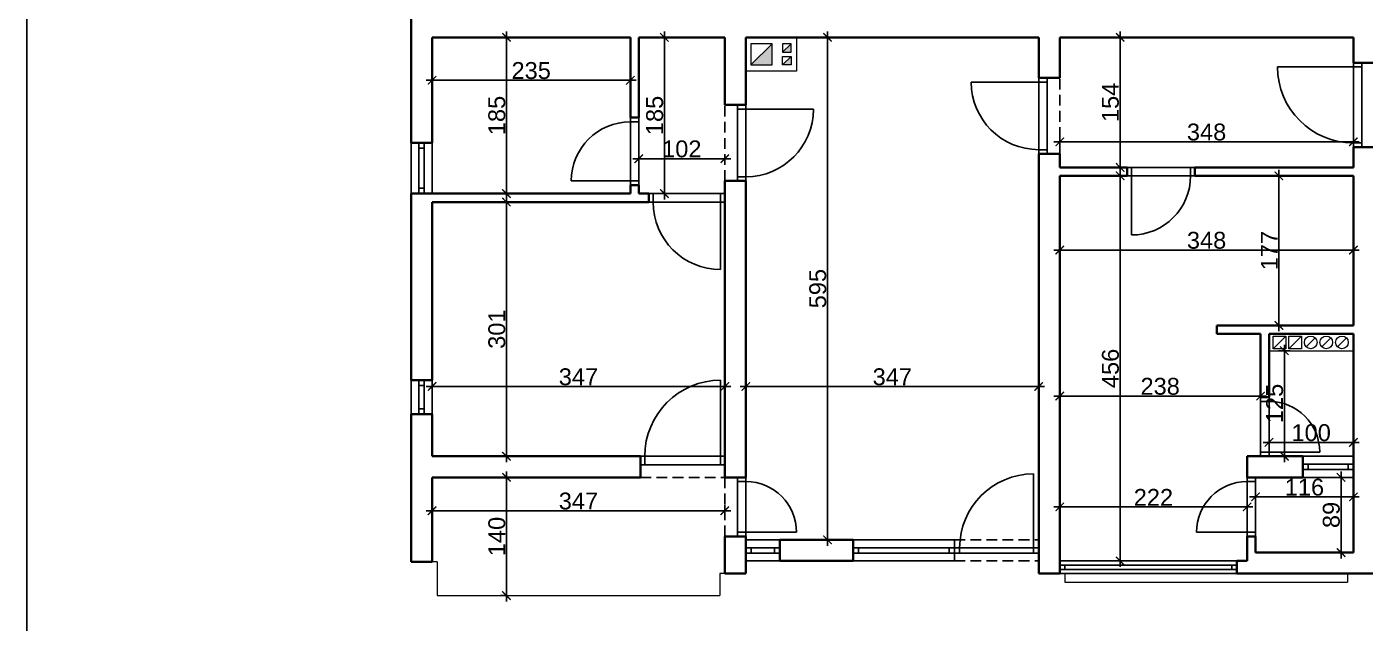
# Model space of a CAD drawing. Header units: centimetres. Extents: x 642232439 to 646206409, y 502891828 to 503284195.
# Drawn here: x 646198011 to 646199597, y 503275550 to 503276256 of the extents above; entities that cross this region are included whole.
import ezdxf

# ---------------------------------------------------------------- set-up
doc = ezdxf.new("R2010")
doc.units = ezdxf.units.CM
doc.header["$PDMODE"] = 35
doc.header["$PDSIZE"] = 0.1
doc.linetypes.add('HIDDENX2', pattern=[19.05, 12.7, -6.35])
doc.layers.add('SAST_Linija sastavnice', color=3, linetype='Continuous', plot=False)
doc.layers.add('TP_01 - 0.35', color=1, linetype='Continuous', lineweight=35)
doc.layers.add('TP_07 - 0.20', color=7, linetype='Continuous', lineweight=20)
for name, color, linetype in [('TP_Hidden', 8, 'HIDDENX2'), ('TP_Kotiranje', 3, 'Continuous'), ('TP_Otvori', 8, 'Continuous'), ('TP_Otvori.block', 8, 'Continuous')]:
    doc.layers.add(name, color=color, linetype=linetype)
doc.styles.get("Standard").update_dxf_attribs({"font": 'arial.ttf'})
doc.dimstyles.new('Radni', dxfattribs={"dimtxt": 20, "dimasz": 10, "dimexe": 7, "dimexo": 7, "dimgap": 1.25, "dimtad": 1, "dimdec": 1, "dimrnd": 0.5, "dimdsep": 46, "dimtxsty": 'Standard', "dimblk": 'ARCHTICK', "dimcen": 10, "dimdle": 7, "dimclrd": 256, "dimclre": 256, "dimadec": 1, "dimazin": 0, "dimtm": 1e-09, "dimtfac": 1, "dimtdec": 1, "dimtix": 1, "dimtmove": 0, "dimatfit": 0, "dimfxl": 7, "dimfxlon": 1, "dimarcsym": 0})

# ---------------------------------------------------------------- blocks, each defined once
blk = doc.blocks.new('*U523')
at = {"layer": 'TP_Otvori'}
for p, q in [((5, 0), (5, 80)), ((5, 0), (0, 0)), ((85, 0), (5, 0)), ((5, -10), (5, 0)), ((85, -10), (85, 0)), ((85, 0), (90, 0)), ((90, -10), (0, -10))]:
    blk.add_line(p, q, dxfattribs=at)
blk.add_arc((5, 0), 80, 0, 90, dxfattribs=at)
blk = doc.blocks.new('*U524')
at = {"layer": 'TP_Otvori'}
for p, q in [((5, 0), (5, 70)), ((5, 0), (0, 0)), ((75, 0), (5, 0)), ((5, -10), (5, 0)), ((75, -10), (75, 0)), ((75, 0), (80, 0)), ((80, -10), (0, -10))]:
    blk.add_line(p, q, dxfattribs=at)
blk.add_arc((5, 0), 70, 0, 90, dxfattribs=at)
blk = doc.blocks.new('*U525')
at = {"layer": 'TP_Otvori'}
for p, q in [((5, 0), (5, 90)), ((5, 0), (0, 0)), ((95, 0), (5, 0)), ((5, -10), (5, 0)), ((95, -10), (95, 0)), ((95, 0), (100, 0)), ((100, -10), (0, -10))]:
    blk.add_line(p, q, dxfattribs=at)
blk.add_arc((5, 0), 90, 0, 90, dxfattribs=at)
blk = doc.blocks.new('*U528')
at = {"layer": 'TP_01 - 0.35'}
for p, q in [((0, 0), (0, -30)), ((72, 0), (72, -30))]:
    blk.add_line(p, q, dxfattribs=at)
at = {"layer": 'TP_Otvori'}
for p, q in [((0, 0), (72, 0)), ((0, -11.3), (72, -11.3)), ((0, -18.8), (72, -18.8)), ((7.5, -11.3), (7.5, -18.8)), ((64.5, -11.3), (64.5, -18.8)), ((0, -30), (72, -30))]:
    blk.add_line(p, q, dxfattribs=at)
blk = doc.blocks.new('*U89')
at = {"layer": 'TP_01 - 0.35'}
for p, q in [((0, 0), (0, -30)), ((48, 0), (48, -30))]:
    blk.add_line(p, q, dxfattribs=at)
at = {"layer": 'TP_Otvori'}
for p, q in [((0, 0), (48, 0)), ((0, -11.3), (48, -11.3)), ((0, -18.8), (48, -18.8)), ((7.5, -11.3), (7.5, -18.8)), ((40.5, -11.3), (40.5, -18.8)), ((0, -30), (48, -30))]:
    blk.add_line(p, q, dxfattribs=at)
blk = doc.blocks.new('*U87')
at = {"layer": 'TP_01 - 0.35'}
for p, q in [((0, 0), (0, -30)), ((72, 0), (72, -30))]:
    blk.add_line(p, q, dxfattribs=at)
at = {"layer": 'TP_Otvori'}
for p, q in [((0, 0), (72, 0)), ((0, -11.3), (72, -11.3)), ((0, -18.8), (72, -18.8)), ((7.5, -11.3), (7.5, -18.8)), ((64.5, -11.3), (64.5, -18.8)), ((0, -30), (72, -30))]:
    blk.add_line(p, q, dxfattribs=at)
blk = doc.blocks.new('*U102')
at = {"layer": 'TP_01 - 0.35'}
for p, q in [((0, 0), (0, -30)), ((48, 0), (48, -30))]:
    blk.add_line(p, q, dxfattribs=at)
at = {"layer": 'TP_Otvori'}
for p, q in [((0, 0), (48, 0)), ((0, -11.3), (48, -11.3)), ((0, -18.8), (48, -18.8)), ((7.5, -11.3), (7.5, -18.8)), ((40.5, -11.3), (40.5, -18.8)), ((0, -30), (48, -30))]:
    blk.add_line(p, q, dxfattribs=at)
blk = doc.blocks.new('*U526')
at = {"layer": 'TP_Otvori'}
for p, q in [((5, 0), (5, 60)), ((5, 0), (0, 0)), ((65, 0), (5, 0)), ((5, -10), (5, 0)), ((65, -10), (65, 0)), ((65, 0), (70, 0)), ((70, -10), (0, -10))]:
    blk.add_line(p, q, dxfattribs=at)
blk.add_arc((5, 0), 60, 0, 90, dxfattribs=at)
blk = doc.blocks.new('_ArchTick')
at = {"color": 0, "linetype": 'ByBlock', "const_width": 0.15}
blk.add_lwpolyline([(-0.5, -0.5), (0.5, 0.5)], dxfattribs=at)
blk = doc.blocks.new('*D348')
at = {"layer": 'Defpoints', "color": 0, "transparency": 16777216}
for p in [(646199306.9, 503276243.8), (646199306.9, 503276089.8), (646199306.9, 503276089.8)]:
    blk.add_point(p, dxfattribs=at)
at = {"layer": 'TP_Kotiranje', "lineweight": -2, "transparency": 16777216}
for p, q in [((646199306.9, 503276243.8), (646199299.9, 503276243.8)), ((646199306.9, 503276250.8), (646199306.9, 503276082.8)), ((646199306.9, 503276089.8), (646199299.9, 503276089.8))]:
    blk.add_line(p, q, dxfattribs=at)
at = {"layer": 'TP_Kotiranje', "lineweight": -2, "transparency": 16777216, "xscale": 10, "yscale": 10, "zscale": 10}
for p, rotation in [((646199306.9, 503276243.8), 90), ((646199306.9, 503276089.8), 270)]:
    blk.add_blockref('_ArchTick', p, dxfattribs=dict(at, rotation=rotation))
at = {"layer": 'TP_Kotiranje', "color": 0, "transparency": 16777216, "insert": (646199295.4, 503276166.8), "char_height": 20, "attachment_point": 5, "rotation": 90}
blk.add_mtext('154', dxfattribs=at)
blk = doc.blocks.new('*D349')
at = {"layer": 'Defpoints', "color": 0, "transparency": 16777216}
for p in [(646199306.9, 503276079.8), (646199306.9, 503275623.8), (646199306.9, 503275623.8)]:
    blk.add_point(p, dxfattribs=at)
at = {"layer": 'TP_Kotiranje', "lineweight": -2, "transparency": 16777216}
for p, q in [((646199306.9, 503276086.8), (646199306.9, 503275616.8)), ((646199306.9, 503276079.8), (646199313.9, 503276079.8)), ((646199306.9, 503275623.8), (646199299.9, 503275623.8))]:
    blk.add_line(p, q, dxfattribs=at)
at = {"layer": 'TP_Kotiranje', "lineweight": -2, "transparency": 16777216, "xscale": 10, "yscale": 10, "zscale": 10}
for p, rotation in [((646199306.9, 503276079.8), 90), ((646199306.9, 503275623.8), 270)]:
    blk.add_blockref('_ArchTick', p, dxfattribs=dict(at, rotation=rotation))
at = {"layer": 'TP_Kotiranje', "color": 0, "transparency": 16777216, "insert": (646199295.4, 503275851.8), "char_height": 20, "attachment_point": 5, "rotation": 90}
blk.add_mtext('456', dxfattribs=at)
blk = doc.blocks.new('*D350')
at = {"layer": 'Defpoints', "color": 0, "transparency": 16777216}
for p in [(646199523.3, 503275722.8), (646199568.7, 503275722.8), (646199525.3, 503275633.8)]:
    blk.add_point(p, dxfattribs=at)
at = {"layer": 'TP_Kotiranje', "lineweight": -2, "transparency": 16777216}
for p, q in [((646199568.7, 503275626.8), (646199568.7, 503275729.8)), ((646199561.7, 503275722.8), (646199575.7, 503275722.8)), ((646199561.7, 503275633.8), (646199575.7, 503275633.8))]:
    blk.add_line(p, q, dxfattribs=at)
at = {"layer": 'TP_Kotiranje', "lineweight": -2, "transparency": 16777216, "xscale": 10, "yscale": 10, "zscale": 10}
for p, rotation in [((646199568.7, 503275722.8), 90), ((646199568.7, 503275633.8), 270)]:
    blk.add_blockref('_ArchTick', p, dxfattribs=dict(at, rotation=rotation))
at = {"layer": 'TP_Kotiranje', "color": 0, "transparency": 16777216, "insert": (646199557.2, 503275678.3), "char_height": 20, "attachment_point": 5, "rotation": 90}
blk.add_mtext('89', dxfattribs=at)
blk = doc.blocks.new('*D351')
at = {"layer": 'Defpoints', "color": 0, "transparency": 16777216}
for p in [(646199501.5, 503275872.8), (646199556, 503275872.8), (646199556, 503275747.8)]:
    blk.add_point(p, dxfattribs=at)
at = {"layer": 'TP_Kotiranje', "lineweight": -2, "transparency": 16777216}
for p, q in [((646199508.5, 503275872.8), (646199494.5, 503275872.8)), ((646199501.5, 503275740.8), (646199501.5, 503275879.8)), ((646199508.5, 503275747.8), (646199494.5, 503275747.8))]:
    blk.add_line(p, q, dxfattribs=at)
at = {"layer": 'TP_Kotiranje', "lineweight": -2, "transparency": 16777216, "xscale": 10, "yscale": 10, "zscale": 10}
for p, rotation in [((646199501.5, 503275872.8), 90), ((646199501.5, 503275747.8), 270)]:
    blk.add_blockref('_ArchTick', p, dxfattribs=dict(at, rotation=rotation))
at = {"layer": 'TP_Kotiranje', "color": 0, "transparency": 16777216, "insert": (646199490, 503275810.3), "char_height": 20, "attachment_point": 5, "rotation": 90}
blk.add_mtext('125', dxfattribs=at)
blk = doc.blocks.new('*D352')
at = {"layer": 'Defpoints', "color": 0, "transparency": 16777216}
for p in [(646199483.3, 503275855.3), (646199583.3, 503275855.3), (646199583.3, 503275764.2)]:
    blk.add_point(p, dxfattribs=at)
at = {"layer": 'TP_Kotiranje', "lineweight": -2, "transparency": 16777216}
for p, q in [((646199476.3, 503275764.2), (646199590.3, 503275764.2)), ((646199483.3, 503275771.2), (646199483.3, 503275757.2)), ((646199583.3, 503275771.2), (646199583.3, 503275757.2))]:
    blk.add_line(p, q, dxfattribs=at)
at = {"layer": 'TP_Kotiranje', "lineweight": -2, "transparency": 16777216, "xscale": 10, "yscale": 10, "zscale": 10, "rotation": 180}
blk.add_blockref('_ArchTick', (646199483.3, 503275764.2), dxfattribs=at)
at = {"layer": 'TP_Kotiranje', "lineweight": -2, "transparency": 16777216, "xscale": 10, "yscale": 10, "zscale": 10}
blk.add_blockref('_ArchTick', (646199583.3, 503275764.2), dxfattribs=at)
at = {"layer": 'TP_Kotiranje', "color": 0, "transparency": 16777216, "insert": (646199533.3, 503275775.6), "char_height": 20, "attachment_point": 5}
blk.add_mtext('100', dxfattribs=at)
blk = doc.blocks.new('*D353')
at = {"layer": 'Defpoints', "color": 0, "transparency": 16777216}
for p in [(646199583.3, 503275699.7), (646199467.3, 503275687.8), (646199583.3, 503275687.8)]:
    blk.add_point(p, dxfattribs=at)
at = {"layer": 'TP_Kotiranje', "lineweight": -2, "transparency": 16777216}
for p, q in [((646199460.3, 503275699.7), (646199590.3, 503275699.7)), ((646199467.3, 503275694.8), (646199467.3, 503275706.7)), ((646199583.3, 503275694.8), (646199583.3, 503275706.7))]:
    blk.add_line(p, q, dxfattribs=at)
at = {"layer": 'TP_Kotiranje', "lineweight": -2, "transparency": 16777216, "xscale": 10, "yscale": 10, "zscale": 10, "rotation": 180}
blk.add_blockref('_ArchTick', (646199467.3, 503275699.7), dxfattribs=at)
at = {"layer": 'TP_Kotiranje', "lineweight": -2, "transparency": 16777216, "xscale": 10, "yscale": 10, "zscale": 10}
blk.add_blockref('_ArchTick', (646199583.3, 503275699.7), dxfattribs=at)
at = {"layer": 'TP_Kotiranje', "color": 0, "transparency": 16777216, "insert": (646199525.3, 503275711.1), "char_height": 20, "attachment_point": 5}
blk.add_mtext('116', dxfattribs=at)
blk = doc.blocks.new('*D395')
at = {"layer": 'Defpoints', "color": 0, "transparency": 16777216}
for p in [(646198999.4, 503276243.8), (646198960, 503275648.8), (646198999.4, 503275648.8)]:
    blk.add_point(p, dxfattribs=at)
at = {"layer": 'TP_Kotiranje', "lineweight": -2, "transparency": 16777216}
for p, q in [((646198967, 503276243.8), (646198953, 503276243.8)), ((646198960, 503276250.8), (646198960, 503275641.8)), ((646198967, 503275648.8), (646198953, 503275648.8))]:
    blk.add_line(p, q, dxfattribs=at)
at = {"layer": 'TP_Kotiranje', "lineweight": -2, "transparency": 16777216, "xscale": 10, "yscale": 10, "zscale": 10}
for p, rotation in [((646198960, 503276243.8), 90), ((646198960, 503275648.8), 270)]:
    blk.add_blockref('_ArchTick', p, dxfattribs=dict(at, rotation=rotation))
at = {"layer": 'TP_Kotiranje', "color": 0, "transparency": 16777216, "insert": (646198948.5, 503275946.3), "char_height": 20, "attachment_point": 5, "rotation": 90}
blk.add_mtext('595', dxfattribs=at)
blk = doc.blocks.new('*D396')
at = {"layer": 'Defpoints', "color": 0, "transparency": 16777216}
for p in [(646198863.3, 503275898.3), (646199210.3, 503275857.3), (646199210.3, 503275830.4)]:
    blk.add_point(p, dxfattribs=at)
at = {"layer": 'TP_Kotiranje', "lineweight": -2, "transparency": 16777216}
for p, q in [((646198856.3, 503275830.4), (646199217.3, 503275830.4)), ((646198863.3, 503275837.4), (646198863.3, 503275823.4)), ((646199210.3, 503275837.4), (646199210.3, 503275823.4))]:
    blk.add_line(p, q, dxfattribs=at)
at = {"layer": 'TP_Kotiranje', "lineweight": -2, "transparency": 16777216, "xscale": 10, "yscale": 10, "zscale": 10, "rotation": 180}
blk.add_blockref('_ArchTick', (646198863.3, 503275830.4), dxfattribs=at)
at = {"layer": 'TP_Kotiranje', "lineweight": -2, "transparency": 16777216, "xscale": 10, "yscale": 10, "zscale": 10}
blk.add_blockref('_ArchTick', (646199210.3, 503275830.4), dxfattribs=at)
at = {"layer": 'TP_Kotiranje', "color": 0, "transparency": 16777216, "insert": (646199036.8, 503275841.8), "char_height": 20, "attachment_point": 5}
blk.add_mtext('347', dxfattribs=at)
blk = doc.blocks.new('*D397')
at = {"layer": 'Defpoints', "color": 0, "transparency": 16777216}
for p in [(646198491.3, 503275830.4), (646198491.3, 503275830.4), (646198838.3, 503275830.4)]:
    blk.add_point(p, dxfattribs=at)
at = {"layer": 'TP_Kotiranje', "lineweight": -2, "transparency": 16777216}
for p, q in [((646198845.3, 503275830.4), (646198484.3, 503275830.4)), ((646198491.3, 503275830.4), (646198491.3, 503275837.4)), ((646198838.3, 503275830.4), (646198838.3, 503275837.4))]:
    blk.add_line(p, q, dxfattribs=at)
at = {"layer": 'TP_Kotiranje', "lineweight": -2, "transparency": 16777216, "xscale": 10, "yscale": 10, "zscale": 10, "rotation": 180}
blk.add_blockref('_ArchTick', (646198491.3, 503275830.4), dxfattribs=at)
at = {"layer": 'TP_Kotiranje', "lineweight": -2, "transparency": 16777216, "xscale": 10, "yscale": 10, "zscale": 10}
blk.add_blockref('_ArchTick', (646198838.3, 503275830.4), dxfattribs=at)
at = {"layer": 'TP_Kotiranje', "color": 0, "transparency": 16777216, "insert": (646198664.8, 503275841.8), "char_height": 20, "attachment_point": 5}
blk.add_mtext('347', dxfattribs=at)
blk = doc.blocks.new('*D398')
at = {"layer": 'Defpoints', "color": 0, "transparency": 16777216}
for p in [(646198579.5, 503276048.8), (646198619.8, 503276048.8), (646198614.8, 503275747.8)]:
    blk.add_point(p, dxfattribs=at)
at = {"layer": 'TP_Kotiranje', "lineweight": -2, "transparency": 16777216}
for p, q in [((646198586.5, 503276048.8), (646198572.5, 503276048.8)), ((646198579.5, 503275740.8), (646198579.5, 503276055.8)), ((646198586.5, 503275747.8), (646198572.5, 503275747.8))]:
    blk.add_line(p, q, dxfattribs=at)
at = {"layer": 'TP_Kotiranje', "lineweight": -2, "transparency": 16777216, "xscale": 10, "yscale": 10, "zscale": 10}
for p, rotation in [((646198579.5, 503276048.8), 90), ((646198579.5, 503275747.8), 270)]:
    blk.add_blockref('_ArchTick', p, dxfattribs=dict(at, rotation=rotation))
at = {"layer": 'TP_Kotiranje', "color": 0, "transparency": 16777216, "insert": (646198568.1, 503275898.3), "char_height": 20, "attachment_point": 5, "rotation": 90}
blk.add_mtext('301', dxfattribs=at)
blk = doc.blocks.new('*D399')
at = {"layer": 'Defpoints', "color": 0, "transparency": 16777216}
for p in [(646198579.5, 503275722.8), (646198579.5, 503275582.8), (646198579.5, 503275582.8)]:
    blk.add_point(p, dxfattribs=at)
at = {"layer": 'TP_Kotiranje', "lineweight": -2, "transparency": 16777216}
for p, q in [((646198579.5, 503275729.8), (646198579.5, 503275575.8)), ((646198579.5, 503275722.8), (646198572.5, 503275722.8)), ((646198579.5, 503275582.8), (646198572.5, 503275582.8))]:
    blk.add_line(p, q, dxfattribs=at)
at = {"layer": 'TP_Kotiranje', "lineweight": -2, "transparency": 16777216, "xscale": 10, "yscale": 10, "zscale": 10}
for p, rotation in [((646198579.5, 503275722.8), 90), ((646198579.5, 503275582.8), 270)]:
    blk.add_blockref('_ArchTick', p, dxfattribs=dict(at, rotation=rotation))
at = {"layer": 'TP_Kotiranje', "color": 0, "transparency": 16777216, "insert": (646198568.1, 503275652.8), "char_height": 20, "attachment_point": 5, "rotation": 90}
blk.add_mtext('140', dxfattribs=at)
blk = doc.blocks.new('*D400')
at = {"layer": 'Defpoints', "color": 0, "transparency": 16777216}
for p in [(646198838.3, 503275683.3), (646198491.3, 503275672.8), (646198838.3, 503275672.8)]:
    blk.add_point(p, dxfattribs=at)
at = {"layer": 'TP_Kotiranje', "lineweight": -2, "transparency": 16777216}
for p, q in [((646198484.3, 503275683.3), (646198845.3, 503275683.3)), ((646198491.3, 503275679.8), (646198491.3, 503275690.3)), ((646198838.3, 503275679.8), (646198838.3, 503275690.3))]:
    blk.add_line(p, q, dxfattribs=at)
at = {"layer": 'TP_Kotiranje', "lineweight": -2, "transparency": 16777216, "xscale": 10, "yscale": 10, "zscale": 10, "rotation": 180}
blk.add_blockref('_ArchTick', (646198491.3, 503275683.3), dxfattribs=at)
at = {"layer": 'TP_Kotiranje', "lineweight": -2, "transparency": 16777216, "xscale": 10, "yscale": 10, "zscale": 10}
blk.add_blockref('_ArchTick', (646198838.3, 503275683.3), dxfattribs=at)
at = {"layer": 'TP_Kotiranje', "color": 0, "transparency": 16777216, "insert": (646198664.8, 503275694.7), "char_height": 20, "attachment_point": 5}
blk.add_mtext('347', dxfattribs=at)
blk = doc.blocks.new('*D401')
at = {"layer": 'Defpoints', "color": 0, "transparency": 16777216}
for p in [(646198579.5, 503276243.8), (646198579.5, 503276243.8), (646198579.5, 503276058.8)]:
    blk.add_point(p, dxfattribs=at)
at = {"layer": 'TP_Kotiranje', "lineweight": -2, "transparency": 16777216}
for p, q in [((646198579.5, 503276243.8), (646198572.5, 503276243.8)), ((646198579.5, 503276051.8), (646198579.5, 503276250.8)), ((646198579.5, 503276058.8), (646198572.5, 503276058.8))]:
    blk.add_line(p, q, dxfattribs=at)
at = {"layer": 'TP_Kotiranje', "lineweight": -2, "transparency": 16777216, "xscale": 10, "yscale": 10, "zscale": 10}
for p, rotation in [((646198579.5, 503276243.8), 90), ((646198579.5, 503276058.8), 270)]:
    blk.add_blockref('_ArchTick', p, dxfattribs=dict(at, rotation=rotation))
at = {"layer": 'TP_Kotiranje', "color": 0, "transparency": 16777216, "insert": (646198568.1, 503276151.3), "char_height": 20, "attachment_point": 5, "rotation": 90}
blk.add_mtext('185', dxfattribs=at)
blk = doc.blocks.new('*D402')
at = {"layer": 'Defpoints', "color": 0, "transparency": 16777216}
for p in [(646198787.3, 503276243.8), (646198766.7, 503276058.8), (646198793.3, 503276058.8)]:
    blk.add_point(p, dxfattribs=at)
at = {"layer": 'TP_Kotiranje', "lineweight": -2, "transparency": 16777216}
for p, q in [((646198773.7, 503276243.8), (646198759.7, 503276243.8)), ((646198766.7, 503276250.8), (646198766.7, 503276051.8)), ((646198773.7, 503276058.8), (646198759.7, 503276058.8))]:
    blk.add_line(p, q, dxfattribs=at)
at = {"layer": 'TP_Kotiranje', "lineweight": -2, "transparency": 16777216, "xscale": 10, "yscale": 10, "zscale": 10}
for p, rotation in [((646198766.7, 503276243.8), 90), ((646198766.7, 503276058.8), 270)]:
    blk.add_blockref('_ArchTick', p, dxfattribs=dict(at, rotation=rotation))
at = {"layer": 'TP_Kotiranje', "color": 0, "transparency": 16777216, "insert": (646198755.2, 503276151.3), "char_height": 20, "attachment_point": 5, "rotation": 90}
blk.add_mtext('185', dxfattribs=at)
blk = doc.blocks.new('*D403')
at = {"layer": 'Defpoints', "color": 0, "transparency": 16777216}
for p in [(646198736.3, 503276108.8), (646198838.3, 503276108.8), (646198838.3, 503276100.1)]:
    blk.add_point(p, dxfattribs=at)
at = {"layer": 'TP_Kotiranje', "lineweight": -2, "transparency": 16777216}
for p, q in [((646198729.3, 503276100.1), (646198845.3, 503276100.1)), ((646198736.3, 503276101.8), (646198736.3, 503276093.1)), ((646198838.3, 503276101.8), (646198838.3, 503276093.1))]:
    blk.add_line(p, q, dxfattribs=at)
at = {"layer": 'TP_Kotiranje', "lineweight": -2, "transparency": 16777216, "xscale": 10, "yscale": 10, "zscale": 10, "rotation": 180}
blk.add_blockref('_ArchTick', (646198736.3, 503276100.1), dxfattribs=at)
at = {"layer": 'TP_Kotiranje', "lineweight": -2, "transparency": 16777216, "xscale": 10, "yscale": 10, "zscale": 10}
blk.add_blockref('_ArchTick', (646198838.3, 503276100.1), dxfattribs=at)
at = {"layer": 'TP_Kotiranje', "color": 0, "transparency": 16777216, "insert": (646198787.3, 503276111.6), "char_height": 20, "attachment_point": 5}
blk.add_mtext('102', dxfattribs=at)
blk = doc.blocks.new('*D404')
at = {"layer": 'Defpoints', "color": 0, "transparency": 16777216}
for p in [(646198726.3, 503276193), (646198491.3, 503276181.3), (646198726.3, 503276181.3)]:
    blk.add_point(p, dxfattribs=at)
at = {"layer": 'TP_Kotiranje', "lineweight": -2, "transparency": 16777216}
for p, q in [((646198484.3, 503276193), (646198733.3, 503276193)), ((646198491.3, 503276188.3), (646198491.3, 503276200)), ((646198726.3, 503276188.3), (646198726.3, 503276200))]:
    blk.add_line(p, q, dxfattribs=at)
at = {"layer": 'TP_Kotiranje', "lineweight": -2, "transparency": 16777216, "xscale": 10, "yscale": 10, "zscale": 10, "rotation": 180}
blk.add_blockref('_ArchTick', (646198491.3, 503276193), dxfattribs=at)
at = {"layer": 'TP_Kotiranje', "lineweight": -2, "transparency": 16777216, "xscale": 10, "yscale": 10, "zscale": 10}
blk.add_blockref('_ArchTick', (646198726.3, 503276193), dxfattribs=at)
at = {"layer": 'TP_Kotiranje', "color": 0, "transparency": 16777216, "insert": (646198608.8, 503276204.4), "char_height": 20, "attachment_point": 5}
blk.add_mtext('235', dxfattribs=at)
blk = doc.blocks.new('*D410')
at = {"layer": 'Defpoints', "color": 0, "transparency": 16777216}
for p in [(646199235.3, 503276150.8), (646199583.3, 503276150.8), (646199583.3, 503276120.1)]:
    blk.add_point(p, dxfattribs=at)
at = {"layer": 'TP_Kotiranje', "lineweight": -2, "transparency": 16777216}
for p, q in [((646199235.3, 503276127.1), (646199235.3, 503276113.1)), ((646199583.3, 503276127.1), (646199583.3, 503276113.1)), ((646199228.3, 503276120.1), (646199590.3, 503276120.1))]:
    blk.add_line(p, q, dxfattribs=at)
at = {"layer": 'TP_Kotiranje', "lineweight": -2, "transparency": 16777216, "xscale": 10, "yscale": 10, "zscale": 10, "rotation": 180}
blk.add_blockref('_ArchTick', (646199235.3, 503276120.1), dxfattribs=at)
at = {"layer": 'TP_Kotiranje', "lineweight": -2, "transparency": 16777216, "xscale": 10, "yscale": 10, "zscale": 10}
blk.add_blockref('_ArchTick', (646199583.3, 503276120.1), dxfattribs=at)
at = {"layer": 'TP_Kotiranje', "color": 0, "transparency": 16777216, "insert": (646199409.3, 503276131.6), "char_height": 20, "attachment_point": 5}
blk.add_mtext('348', dxfattribs=at)
blk = doc.blocks.new('*D411')
at = {"layer": 'Defpoints', "color": 0, "transparency": 16777216}
for p in [(646199235.3, 503275844.3), (646199473.3, 503275844.3), (646199473.3, 503275819.1)]:
    blk.add_point(p, dxfattribs=at)
at = {"layer": 'TP_Kotiranje', "lineweight": -2, "transparency": 16777216}
for p, q in [((646199235.3, 503275826.1), (646199235.3, 503275812.1)), ((646199473.3, 503275826.1), (646199473.3, 503275812.1)), ((646199228.3, 503275819.1), (646199480.3, 503275819.1))]:
    blk.add_line(p, q, dxfattribs=at)
at = {"layer": 'TP_Kotiranje', "lineweight": -2, "transparency": 16777216, "xscale": 10, "yscale": 10, "zscale": 10, "rotation": 180}
blk.add_blockref('_ArchTick', (646199235.3, 503275819.1), dxfattribs=at)
at = {"layer": 'TP_Kotiranje', "lineweight": -2, "transparency": 16777216, "xscale": 10, "yscale": 10, "zscale": 10}
blk.add_blockref('_ArchTick', (646199473.3, 503275819.1), dxfattribs=at)
at = {"layer": 'TP_Kotiranje', "color": 0, "transparency": 16777216, "insert": (646199354.3, 503275830.5), "char_height": 20, "attachment_point": 5}
blk.add_mtext('238', dxfattribs=at)
blk = doc.blocks.new('*D412')
at = {"layer": 'Defpoints', "color": 0, "transparency": 16777216}
for p in [(646199235.3, 503275687.8), (646199235.3, 503275687.8), (646199457.3, 503275687.8)]:
    blk.add_point(p, dxfattribs=at)
at = {"layer": 'TP_Kotiranje', "lineweight": -2, "transparency": 16777216}
for p, q in [((646199464.3, 503275687.8), (646199228.3, 503275687.8)), ((646199235.3, 503275687.8), (646199235.3, 503275694.8)), ((646199457.3, 503275687.8), (646199457.3, 503275680.8))]:
    blk.add_line(p, q, dxfattribs=at)
at = {"layer": 'TP_Kotiranje', "lineweight": -2, "transparency": 16777216, "xscale": 10, "yscale": 10, "zscale": 10, "rotation": 180}
blk.add_blockref('_ArchTick', (646199235.3, 503275687.8), dxfattribs=at)
at = {"layer": 'TP_Kotiranje', "lineweight": -2, "transparency": 16777216, "xscale": 10, "yscale": 10, "zscale": 10}
blk.add_blockref('_ArchTick', (646199457.3, 503275687.8), dxfattribs=at)
at = {"layer": 'TP_Kotiranje', "color": 0, "transparency": 16777216, "insert": (646199346.3, 503275699.1), "char_height": 20, "attachment_point": 5}
blk.add_mtext('222', dxfattribs=at)
blk = doc.blocks.new('*D413')
at = {"layer": 'Defpoints', "color": 0, "transparency": 16777216}
for p in [(646199235.3, 503275991.9), (646199235.3, 503275991.3), (646199583.3, 503275991.3)]:
    blk.add_point(p, dxfattribs=at)
at = {"layer": 'TP_Kotiranje', "lineweight": -2, "transparency": 16777216}
for p, q in [((646199235.3, 503275991.9), (646199235.3, 503275998.9)), ((646199583.3, 503275991.9), (646199583.3, 503275998.9)), ((646199590.3, 503275991.9), (646199228.3, 503275991.9))]:
    blk.add_line(p, q, dxfattribs=at)
at = {"layer": 'TP_Kotiranje', "lineweight": -2, "transparency": 16777216, "xscale": 10, "yscale": 10, "zscale": 10, "rotation": 180}
blk.add_blockref('_ArchTick', (646199235.3, 503275991.9), dxfattribs=at)
at = {"layer": 'TP_Kotiranje', "lineweight": -2, "transparency": 16777216, "xscale": 10, "yscale": 10, "zscale": 10}
blk.add_blockref('_ArchTick', (646199583.3, 503275991.9), dxfattribs=at)
at = {"layer": 'TP_Kotiranje', "color": 0, "transparency": 16777216, "insert": (646199409.3, 503276003.4), "char_height": 20, "attachment_point": 5}
blk.add_mtext('348', dxfattribs=at)
blk = doc.blocks.new('*D414')
at = {"layer": 'Defpoints', "color": 0, "transparency": 16777216}
for p in [(646199473.3, 503276079.8), (646199495, 503276079.8), (646199473.3, 503275902.8)]:
    blk.add_point(p, dxfattribs=at)
at = {"layer": 'TP_Kotiranje', "lineweight": -2, "transparency": 16777216}
for p, q in [((646199488, 503276079.8), (646199502, 503276079.8)), ((646199495, 503275895.8), (646199495, 503276086.8)), ((646199488, 503275902.8), (646199502, 503275902.8))]:
    blk.add_line(p, q, dxfattribs=at)
at = {"layer": 'TP_Kotiranje', "lineweight": -2, "transparency": 16777216, "xscale": 10, "yscale": 10, "zscale": 10}
for p, rotation in [((646199495, 503276079.8), 90), ((646199495, 503275902.8), 270)]:
    blk.add_blockref('_ArchTick', p, dxfattribs=dict(at, rotation=rotation))
at = {"layer": 'TP_Kotiranje', "color": 0, "transparency": 16777216, "insert": (646199483.7, 503275991.3), "char_height": 20, "attachment_point": 5, "rotation": 90}
blk.add_mtext('177', dxfattribs=at)

msp = doc.modelspace()

# ---------------------------------------------------------------- hatches: boundary and pattern name
at = {"layer": 'TP_07 - 0.20'}
h = msp.add_hatch(color=256, dxfattribs=at)
h.dxf.hatch_style = 1
h.paths.add_polyline_path([(646198869.25, 503276211.3), (646198894.25, 503276211.3), (646198894.25, 503276236.3)])
h = msp.add_hatch(color=256, dxfattribs=at)
h.dxf.hatch_style = 1
h.paths.add_polyline_path([(646198916.75, 503276236.3), (646198906.75, 503276226.3), (646198916.75, 503276226.3)])
h.paths.add_polyline_path([(646198906.75, 503276211.3), (646198916.75, 503276211.3), (646198916.75, 503276221.3)])

# ---------------------------------------------------------------- linework, layer by layer
at = {"layer": 'SAST_Linija sastavnice'}
msp.add_lwpolyline([(646201908.92, 503277435.11), (646198010.92, 503277435.11), (646198010.92, 503274569.11), (646201908.92, 503274569.11)], close=True, dxfattribs=at)
at = {"layer": 'TP_01 - 0.35'}
for p, q in [((646198466.34, 503276373.8), (646198466.34, 503276118.8)), ((646198491.34, 503276243.8), (646198491.34, 503276118.8)), ((646198491.34, 503276243.8), (646198726.34, 503276243.8)), ((646198726.34, 503276243.8), (646198726.34, 503276148.8)), ((646198736.34, 503276243.8), (646198736.34, 503276148.8)), ((646198736.34, 503276243.8), (646198838.34, 503276243.8)), ((646198838.34, 503276243.8), (646198838.34, 503276163.8)), ((646198863.34, 503276243.8), (646198863.34, 503276163.8)), ((646198863.34, 503276243.8), (646199210.34, 503276243.8)), ((646199210.34, 503276243.8), (646199210.34, 503276195.8)), ((646199235.34, 503276243.8), (646199235.34, 503276195.8)), ((646199235.34, 503276243.8), (646199583.34, 503276243.8)), ((646199583.34, 503276243.8), (646199583.34, 503276213.8)), ((646199608.34, 503276213.8), (646199583.34, 503276213.8)), ((646199235.34, 503276195.8), (646199210.34, 503276195.8)), ((646198838.34, 503276163.8), (646198863.34, 503276163.8)), ((646198726.34, 503276148.8), (646198736.34, 503276148.8)), ((646198491.34, 503276118.8), (646198466.34, 503276118.8)), ((646199583.34, 503276113.8), (646199583.34, 503276089.8)), ((646199608.34, 503276113.8), (646199583.34, 503276113.8)), ((646199210.34, 503276105.8), (646199210.34, 503275608.8)), ((646199235.34, 503276105.8), (646199210.34, 503276105.8)), ((646199235.34, 503276105.8), (646199235.34, 503276089.8)), ((646199235.34, 503276089.8), (646199315.34, 503276089.8)), ((646199235.34, 503276079.8), (646199235.34, 503275608.8)), ((646199235.34, 503276079.8), (646199315.34, 503276079.8)), ((646199315.34, 503276089.8), (646199315.34, 503276079.8)), ((646199395.34, 503276089.8), (646199583.34, 503276089.8)), ((646199395.34, 503276089.8), (646199395.34, 503276079.8)), ((646199395.34, 503276079.8), (646199583.34, 503276079.8)), ((646199583.34, 503276079.8), (646199583.34, 503275902.8)), ((646198726.34, 503276068.8), (646198726.34, 503276058.8)), ((646198726.34, 503276068.8), (646198736.34, 503276068.8)), ((646198736.34, 503276068.8), (646198736.34, 503276058.8)), ((646198838.34, 503276073.8), (646198838.34, 503275722.8)), ((646198838.34, 503276073.8), (646198863.34, 503276073.8)), ((646198863.34, 503276073.8), (646198863.34, 503275722.8)), ((646198466.34, 503276058.8), (646198466.34, 503275837.8)), ((646198491.34, 503276058.8), (646198466.34, 503276058.8)), ((646198491.34, 503276058.8), (646198726.34, 503276058.8)), ((646198491.34, 503276048.8), (646198491.34, 503275837.8)), ((646198491.34, 503276048.8), (646198748.34, 503276048.8)), ((646198736.34, 503276058.8), (646198748.34, 503276058.8)), ((646198748.34, 503276058.8), (646198748.34, 503276048.8)), ((646199421.34, 503275902.8), (646199473.34, 503275902.8)), ((646199421.34, 503275902.8), (646199421.34, 503275892.8)), ((646199421.34, 503275892.8), (646199473.34, 503275892.8)), ((646199473.34, 503275902.8), (646199583.34, 503275902.8)), ((646199473.34, 503275892.8), (646199473.34, 503275817.8)), ((646199483.34, 503275892.8), (646199583.34, 503275892.8)), ((646199483.34, 503275892.8), (646199483.34, 503275817.8)), ((646199583.34, 503275892.8), (646199583.34, 503275633.8)), ((646198491.34, 503275837.8), (646198466.34, 503275837.8)), ((646199473.34, 503275817.8), (646199483.34, 503275817.8)), ((646198466.34, 503275797.8), (646198466.34, 503275622.8)), ((646198491.34, 503275797.8), (646198466.34, 503275797.8)), ((646198491.34, 503275797.8), (646198491.34, 503275747.8)), ((646198491.34, 503275747.8), (646198738.34, 503275747.8)), ((646198738.34, 503275722.8), (646198738.34, 503275747.8)), ((646199457.34, 503275747.8), (646199523.34, 503275747.8)), ((646199457.34, 503275747.8), (646199457.34, 503275722.8)), ((646199523.34, 503275747.8), (646199523.34, 503275722.8)), ((646198491.34, 503275722.8), (646198491.34, 503275622.8)), ((646198491.34, 503275722.8), (646198738.34, 503275722.8)), ((646198838.34, 503275722.8), (646198863.34, 503275722.8)), ((646199457.34, 503275722.8), (646199523.34, 503275722.8)), ((646198838.34, 503275652.8), (646198838.34, 503275608.8)), ((646198838.34, 503275652.8), (646198863.34, 503275652.8)), ((646198863.34, 503275652.8), (646198863.34, 503275608.8)), ((646199457.34, 503275652.8), (646199467.34, 503275652.8)), ((646199457.34, 503275652.8), (646199457.34, 503275623.8)), ((646199467.34, 503275652.8), (646199467.34, 503275633.8)), ((646198903.34, 503275648.8), (646198903.34, 503275623.8)), ((646198903.34, 503275648.8), (646198990.34, 503275648.8)), ((646198990.34, 503275648.8), (646198990.34, 503275623.8)), ((646198491.34, 503275622.8), (646198466.34, 503275622.8)), ((646198903.34, 503275623.8), (646198990.34, 503275623.8)), ((646199445.34, 503275623.8), (646199445.34, 503275608.8)), ((646199457.34, 503275623.8), (646199445.34, 503275623.8)), ((646199583.34, 503275633.8), (646199467.34, 503275633.8)), ((646198838.34, 503275608.8), (646198863.34, 503275608.8)), ((646199210.34, 503275608.8), (646199235.34, 503275608.8)), ((646199583.34, 503275608.8), (646199445.34, 503275608.8)), ((646199583.34, 503275608.8), (646199608.34, 503275608.8))]:
    msp.add_line(p, q, dxfattribs=at)
at = {"layer": 'TP_07 - 0.20'}
for p, q in [((646198894.25, 503276236.3), (646198869.25, 503276211.3)), ((646198916.75, 503276236.3), (646198906.75, 503276226.3)), ((646198916.75, 503276221.3), (646198906.75, 503276211.3)), ((646199503.21, 503275890.11), (646199488.21, 503275875.11)), ((646199521.71, 503275890.11), (646199506.71, 503275875.11)), ((646199538.01, 503275887.92), (646199527.41, 503275877.31)), ((646199556.51, 503275887.92), (646199545.91, 503275877.31)), ((646199575.01, 503275887.92), (646199564.41, 503275877.31)), ((646199483.34, 503275872.8), (646199583.34, 503275872.8)), ((646198497.34, 503275622.8), (646198491.34, 503275622.8)), ((646198491.34, 503275622.8), (646198491.34, 503275622.8)), ((646198497.34, 503275622.8), (646198497.34, 503275582.8)), ((646198832.34, 503275608.8), (646198832.34, 503275582.8)), ((646198838.34, 503275608.8), (646198832.34, 503275608.8)), ((646199241.34, 503275608.8), (646199241.34, 503275598.8)), ((646199576.34, 503275608.8), (646199576.34, 503275598.8)), ((646199241.34, 503275598.8), (646199576.34, 503275598.8)), ((646198497.34, 503275582.8), (646198832.34, 503275582.8))]:
    msp.add_line(p, q, dxfattribs=at)
for points in [[(646198863.34, 503276243.8), (646198923.34, 503276243.8), (646198923.34, 503276203.8), (646198863.34, 503276203.8)], [(646198894.25, 503276236.3), (646198869.25, 503276236.3), (646198869.25, 503276211.3), (646198894.25, 503276211.3)], [(646198916.75, 503276236.3), (646198906.75, 503276236.3), (646198906.75, 503276226.3), (646198916.75, 503276226.3)], [(646198916.75, 503276211.3), (646198906.75, 503276211.3), (646198906.75, 503276221.3), (646198916.75, 503276221.3)], [(646199488.21, 503275890.11), (646199503.21, 503275890.11), (646199503.21, 503275875.11), (646199488.21, 503275875.11)], [(646199506.71, 503275890.11), (646199521.71, 503275890.11), (646199521.71, 503275875.11), (646199506.71, 503275875.11)]]:
    msp.add_lwpolyline(points, close=True, dxfattribs=at)
for centre in [(646199532.71, 503275882.61), (646199551.21, 503275882.61), (646199569.71, 503275882.61)]:
    msp.add_circle(centre, 7.5, dxfattribs=at)
at = {"layer": 'TP_Hidden'}
for p, q in [((646199235.34, 503276105.8), (646199235.34, 503276195.8)), ((646198838.34, 503276073.8), (646198838.34, 503276163.8)), ((646198738.34, 503275722.8), (646198838.34, 503275722.8)), ((646198838.34, 503275722.8), (646198838.34, 503275652.8)), ((646199110.34, 503275648.8), (646199210.34, 503275648.8)), ((646199110.34, 503275623.8), (646199210.34, 503275623.8))]:
    msp.add_line(p, q, dxfattribs=at)
at = {"layer": 'TP_Otvori'}
for p, q in [((646199204.09, 503275639.43), (646199204.09, 503275726.93)), ((646198990.34, 503275648.8), (646199110.34, 503275648.8)), ((646198990.34, 503275639.43), (646199110.34, 503275639.43)), ((646198996.59, 503275639.43), (646198996.59, 503275633.18)), ((646199104.09, 503275639.43), (646199104.09, 503275633.18)), ((646199110.34, 503275648.8), (646199110.34, 503275623.8)), ((646199110.34, 503275639.43), (646199210.34, 503275639.43)), ((646199116.59, 503275639.43), (646199116.59, 503275633.18)), ((646199204.09, 503275639.43), (646199204.09, 503275633.18)), ((646198990.34, 503275633.18), (646199110.34, 503275633.18)), ((646198990.34, 503275623.8), (646199110.34, 503275623.8)), ((646199110.34, 503275633.18), (646199210.34, 503275633.18)), ((646199445.34, 503275623.8), (646199235.34, 503275623.8)), ((646199445.34, 503275618.8), (646199235.34, 503275618.8)), ((646199241.34, 503275618.8), (646199241.34, 503275613.8)), ((646199439.34, 503275618.8), (646199439.34, 503275613.8)), ((646199445.34, 503275613.8), (646199235.34, 503275613.8)), ((646199445.34, 503275608.8), (646199235.34, 503275608.8))]:
    msp.add_line(p, q, dxfattribs=at)
msp.add_arc((646199204.09, 503275639.43), 87.5, 90, 180, dxfattribs=at)

# ---------------------------------------------------------------- block references
at = {"layer": 'TP_Otvori.block', "xscale": -1}
for name, p, rotation in [('*U525', (646199583.34, 503276213.8), 90), ('*U523', (646199210.34, 503276195.8), 90), ('*U524', (646199315.34, 503276079.8), 180), ('*U526', (646199483.34, 503275747.8), 270), ('*U526', (646198863.34, 503275652.8), 270)]:
    msp.add_blockref(name, p, dxfattribs=dict(at, rotation=rotation))
at = {"layer": 'TP_Otvori.block'}
for name, p, rotation in [('*U523', (646198863.34, 503276163.8), 270), ('*U524', (646198726.34, 503276068.8), 90.00000000000001), ('*U523', (646198838.34, 503276048.8), 180), ('*U526', (646199457.34, 503275652.8), 90.00000000000001)]:
    msp.add_blockref(name, p, dxfattribs=dict(at, rotation=rotation))
at = {"layer": 'TP_Otvori.block', "yscale": 0.8333333856529689, "zscale": 0.8333333856529689}
for name, p, xscale, rotation in [('*U87', (646198466.34, 503276058.8), 0.8333333856529689, 90), ('*U102', (646198466.34, 503275797.8), 0.8333333856529689, 90), ('*U528', (646199523.34, 503275722.8), -0.8333333856529689, 180), ('*U89', (646198863.34, 503275623.8), -0.8333333856529689, 180)]:
    msp.add_blockref(name, p, dxfattribs=dict(at, xscale=xscale, rotation=rotation))
at = {"layer": 'TP_Otvori.block', "xscale": -1}
msp.add_blockref('*U525', (646198838.34, 503275747.8), dxfattribs=at)

# ---------------------------------------------------------------- dimensions: what is measured, and where the dimension line sits
at = {"layer": 'TP_Kotiranje'}
for base, p1, p2, picture, middle in [((646198579.53, 503276243.8), (646198579.53, 503276058.8), (646198579.53, 503276243.8), '*D401', (646198568.07, 503276151.3)), ((646198766.66, 503276058.8), (646198787.34, 503276243.8), (646198793.34, 503276058.8), '*D402', (646198755.19, 503276151.3)), ((646198960, 503275648.8), (646198999.4, 503276243.8), (646198999.4, 503275648.8), '*D395', (646198948.54, 503275946.3)), ((646199306.9, 503276089.8), (646199306.9, 503276243.8), (646199306.9, 503276089.8), '*D348', (646199295.44, 503276166.8)), ((646199306.9, 503275623.8), (646199306.9, 503276079.8), (646199306.9, 503275623.8), '*D349', (646199295.44, 503275851.8)), ((646199494.96, 503276079.8), (646199473.34, 503275902.8), (646199473.34, 503276079.8), '*D414', (646199483.67, 503275991.3)), ((646198579.53, 503276048.8), (646198614.84, 503275747.8), (646198619.84, 503276048.8), '*D398', (646198568.07, 503275898.3)), ((646199501.46, 503275872.8), (646199556, 503275747.8), (646199556, 503275872.8), '*D351', (646199490, 503275810.3)), ((646198579.53, 503275582.8), (646198579.53, 503275722.8), (646198579.53, 503275582.8), '*D399', (646198568.07, 503275652.8)), ((646199568.69, 503275722.8), (646199525.34, 503275633.8), (646199523.34, 503275722.8), '*D350', (646199557.23, 503275678.3))]:
    dim = msp.add_linear_dim(base=base, p1=p1, p2=p2, angle=90, dimstyle='Radni', dxfattribs=at)
    dim.commit()
    dim.dimension.update_dxf_attribs({"geometry": picture, "text_midpoint": middle})
for base, p1, p2, picture, middle in [((646198726.34, 503276192.96), (646198491.34, 503276181.3), (646198726.34, 503276181.3), '*D404', (646198608.84, 503276204.43)), ((646199583.34, 503276120.15), (646199235.34, 503276150.8), (646199583.34, 503276150.8), '*D410', (646199409.34, 503276131.61)), ((646198838.34, 503276100.14), (646198736.34, 503276108.8), (646198838.34, 503276108.8), '*D403', (646198787.34, 503276111.6)), ((646199235.34, 503275991.89), (646199583.34, 503275991.3), (646199235.34, 503275991.3), '*D413', (646199409.34, 503276003.36)), ((646199210.34, 503275830.36), (646198863.34, 503275898.3), (646199210.34, 503275857.3), '*D396', (646199036.84, 503275841.83)), ((646198491.34, 503275830.36), (646198838.34, 503275830.36), (646198491.34, 503275830.36), '*D397', (646198664.84, 503275841.83)), ((646199473.34, 503275819.06), (646199235.34, 503275844.3), (646199473.34, 503275844.3), '*D411', (646199354.34, 503275830.53)), ((646199583.34, 503275764.17), (646199483.34, 503275855.3), (646199583.34, 503275855.3), '*D352', (646199533.34, 503275775.63)), ((646199583.34, 503275699.68), (646199467.34, 503275687.8), (646199583.34, 503275687.8), '*D353', (646199525.34, 503275711.14)), ((646198838.34, 503275683.26), (646198491.34, 503275672.8), (646198838.34, 503275672.8), '*D400', (646198664.84, 503275694.73)), ((646199235.34, 503275687.8), (646199457.34, 503275687.8), (646199235.34, 503275687.8), '*D412', (646199346.34, 503275699.09))]:
    dim = msp.add_linear_dim(base=base, p1=p1, p2=p2, dimstyle='Radni', dxfattribs=at)
    dim.commit()
    dim.dimension.update_dxf_attribs({"geometry": picture, "text_midpoint": middle})

doc.saveas('drawing.dxf')
